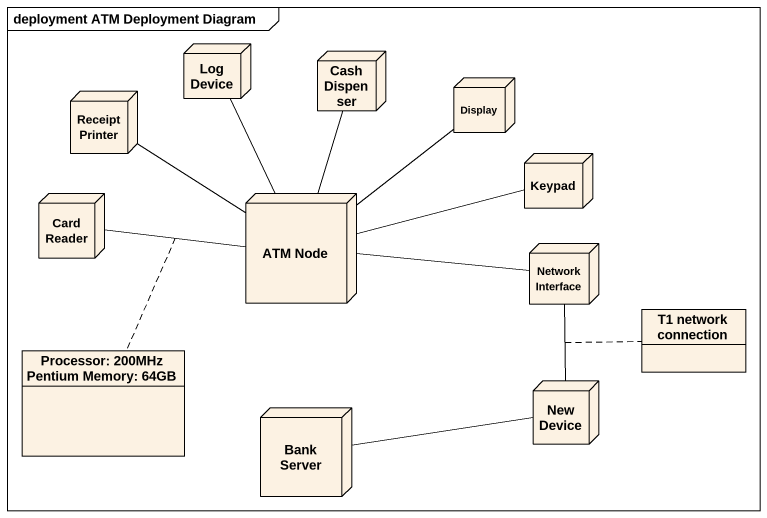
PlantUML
@startuml
mainframe deployment ATM Deployment Diagram
allowmixing
hide circle
hide empty members
node "Log Device" as Log_Device
node "Cash Dispenser" as Cash_Dispenser
node Display
node "Receipt Printer" as Receipt_Printer
node Keypad
node "Card Reader" as Card_Reader
node "ATM Node" as ATM_Node
node "Network Interface" as Network_Interface
class "Processor: 200MHz Pentium Memory: 64GB" as Processor_200MHz_Pentium
class "T1 network connection" as T1_network_connection
node "New Device" as New_Device
node "Bank Server" as Bank_Server
Log_Device -- ATM_Node
Cash_Dispenser -- ATM_Node
Display -- ATM_Node
Receipt_Printer -- ATM_Node
Keypad -left- ATM_Node
Card_Reader -right- ATM_Node
Network_Interface -left- ATM_Node
Network_Interface -- New_Device
New_Device -left- Bank_Server
@enduml
